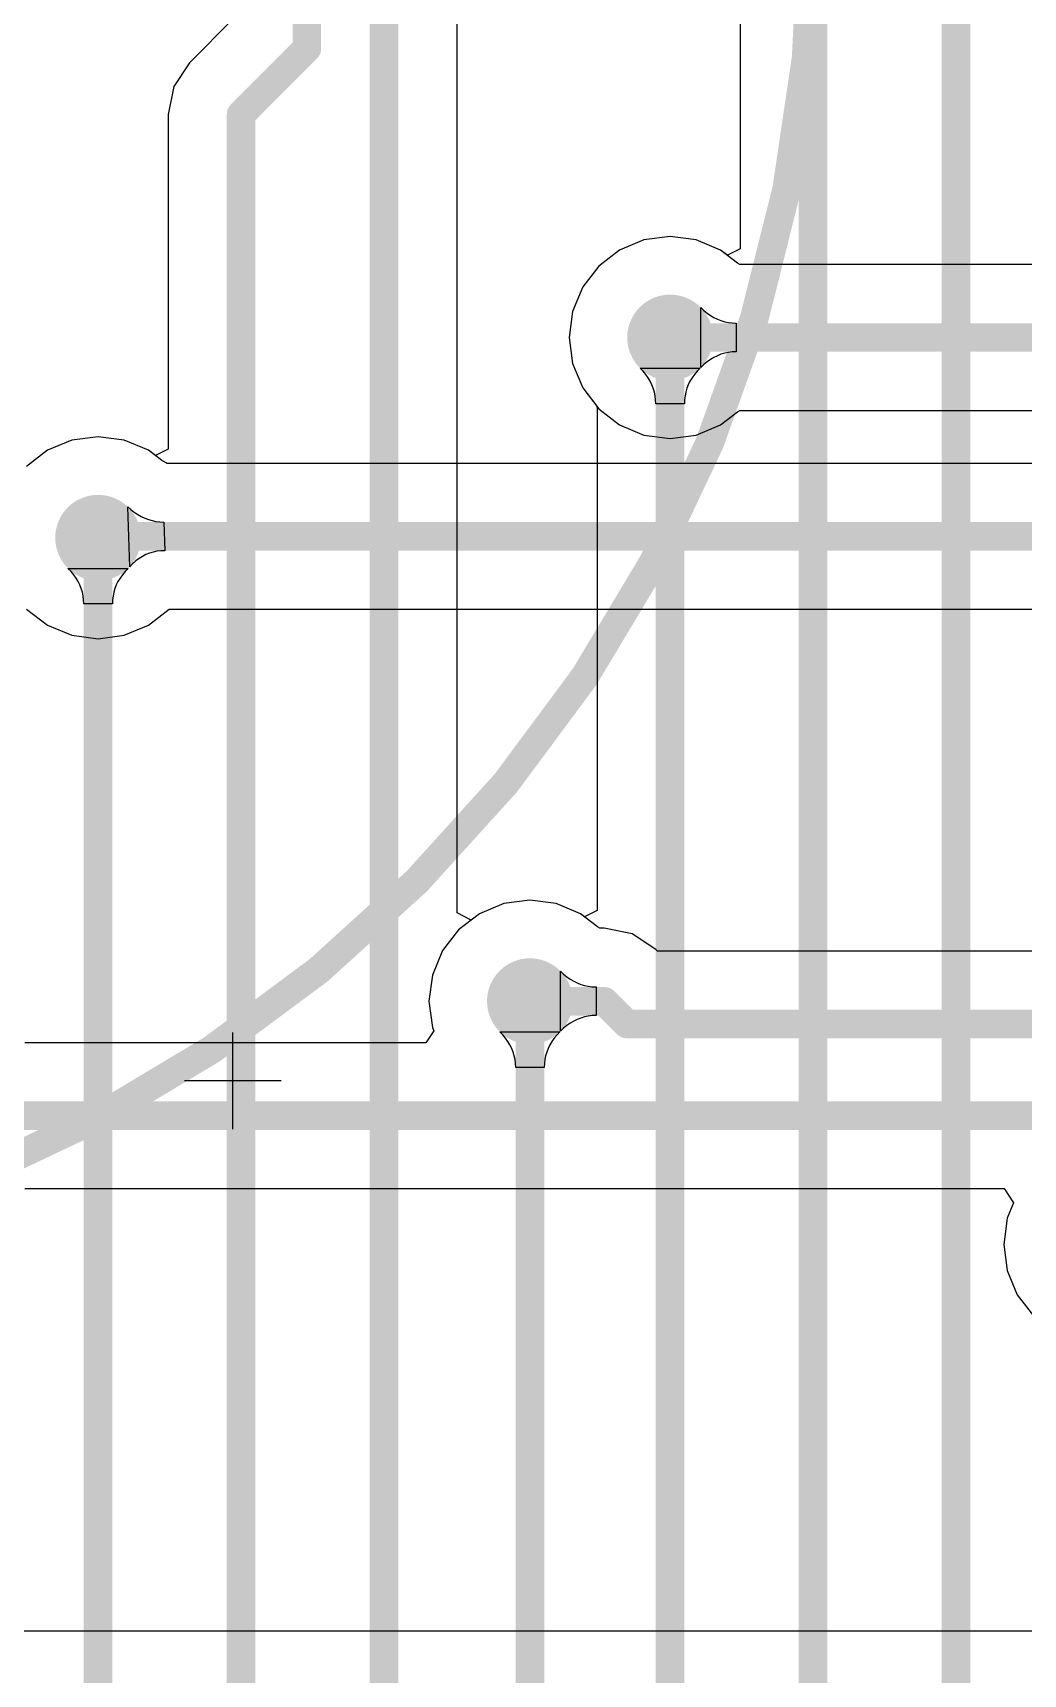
# Model space of a CAD drawing. Extents: x 8 to 204, y 9 to 177.
# Drawn here: x 47.38 to 56.17, y 28.85 to 43.42 of the extents above; entities that cross this region are included whole.
import ezdxf

# ---------------------------------------------------------------- set-up
doc = ezdxf.new("R2010")
doc.units = 0
doc.layers.get('0').update_dxf_attribs({"linetype": 'CONTINUOUS'})
for name, color, linetype in [('BOTTOMLAYER', 5, 'CONTINUOUS'), ('BOTTOMOVERLAY', 54, 'CONTINUOUS'), ('MECHANICAL13', 56, 'CONTINUOUS'), ('MECHANICAL15', 56, 'CONTINUOUS'), ('MULTILAYER', 9, 'CONTINUOUS'), ('TOPLAYER', 1, 'CONTINUOUS'), ('TOPOVERLAY', 2, 'CONTINUOUS'), ('TOPPASTE', 8, 'CONTINUOUS'), ('TOPSOLDER', 216, 'CONTINUOUS'), ('VIAHOLELAYER', 16, 'CONTINUOUS')]:
    doc.layers.add(name, color=color, linetype=linetype)

# ---------------------------------------------------------------- blocks, each defined once
blk = doc.blocks.new('S____________________SB19_')
at = {"layer": 'BOTTOMOVERLAY', "const_width": 0.254}
blk.add_lwpolyline([(12, -13.904, 1), (-12, -13.904, 1)], format="xyb", close=True, dxfattribs=at)
blk = doc.blocks.new('CASE_B_213')
at = {"layer": 'MECHANICAL13', "const_width": 0.1}
for points in [[(-1.85, 1.5), (1.85, 1.5)], [(-1.85, 1.5), (-1.85, -1.5)], [(1.85, 1.5), (1.85, -1.5)], [(-1.85, -1.5), (1.85, -1.5)]]:
    blk.add_lwpolyline(points, dxfattribs=at)
at = {"layer": 'MECHANICAL13', "const_width": 0.05}
for points in [[(-1.875, 1.5, 1), (-1.825, 1.5, 1)], [(-1.875, 1.5, 1), (-1.825, 1.5, 1)], [(1.825, 1.5, 1), (1.875, 1.5, 1)], [(1.825, 1.5, 1), (1.875, 1.5, 1)], [(-1.875, -1.5, 1), (-1.825, -1.5, 1)], [(-1.875, -1.5, 1), (-1.825, -1.5, 1)], [(1.825, -1.5, 1), (1.875, -1.5, 1)], [(1.825, -1.5, 1), (1.875, -1.5, 1)]]:
    blk.add_lwpolyline(points, format="xyb", close=True, dxfattribs=at)
at = {"layer": 'MECHANICAL13'}
blk.add_solid([(-1.85, -1.5), (-1.352, -1.5), (-1.85, 1.5), (-1.352, 1.5)], dxfattribs=at)
at = {"layer": 'MECHANICAL15', "const_width": 0.1}
for points in [[(-4.975, 2.5), (4.975, 2.5)], [(-4.975, 2.5), (-4.975, -2.5)], [(4.975, 2.5), (4.975, -2.5)], [(0, 0.5), (0, -0.5)], [(-0.5, 0), (0.5, 0)], [(-4.975, -2.5), (4.975, -2.5)]]:
    blk.add_lwpolyline(points, dxfattribs=at)
at = {"layer": 'MECHANICAL15', "const_width": 0.05}
for points in [[(-5, 2.5, 1), (-4.95, 2.5, 1)], [(-5, 2.5, 1), (-4.95, 2.5, 1)], [(4.95, 2.5, 1), (5, 2.5, 1)], [(4.95, 2.5, 1), (5, 2.5, 1)], [(-0.025, 0.5, 1), (0.025, 0.5, 1)], [(-0.525, 0, 1), (-0.475, 0, 1)], [(0.475, 0, 1), (0.525, 0, 1)], [(-0.025, -0.5, 1), (0.025, -0.5, 1)], [(-5, -2.5, 1), (-4.95, -2.5, 1)], [(-5, -2.5, 1), (-4.95, -2.5, 1)], [(4.95, -2.5, 1), (5, -2.5, 1)], [(4.95, -2.5, 1), (5, -2.5, 1)]]:
    blk.add_lwpolyline(points, format="xyb", close=True, dxfattribs=at)
at = {"layer": 'TOPLAYER', "const_width": 0.75}
for points in [[(-3.6, 0.75, 1), (-2.85, 0.75, 1)], [(-1.95, 0.75, 1), (-1.2, 0.75, 1)], [(1.2, 0.75, 1), (1.95, 0.75, 1)], [(2.85, 0.75, 1), (3.6, 0.75, 1)], [(-3.6, -0.75, 1), (-2.85, -0.75, 1)], [(-1.95, -0.75, 1), (-1.2, -0.75, 1)], [(1.2, -0.75, 1), (1.95, -0.75, 1)], [(2.85, -0.75, 1), (3.6, -0.75, 1)]]:
    blk.add_lwpolyline(points, format="xyb", close=True, dxfattribs=at)
at = {"layer": 'TOPLAYER'}
for points in [[(-1.575, -1.5), (-1.575, 1.5), (-3.225, -1.5), (-3.225, 1.5)], [(3.225, -1.5), (3.225, 1.5), (1.575, -1.5), (1.575, 1.5)], [(-0.825, -0.75), (-0.825, 0.75), (-3.975, -0.75), (-3.975, 0.75)], [(3.975, -0.75), (3.975, 0.75), (0.825, -0.75), (0.825, 0.75)]]:
    blk.add_solid(points, dxfattribs=at)
at = {"layer": 'TOPOVERLAY'}
for p, q in [((0.003, -6.706), (0.003, -5.849)), ((-0.425, -6.277), (0.432, -6.277))]:
    blk.add_line(p, q, dxfattribs=at)
at = {"layer": 'TOPOVERLAY', "const_width": 0.2}
for points in [[(-4.975, 2.5), (-4.975, -2.5)], [(-4.975, 2.5), (4.975, 2.5)], [(4.975, 2.5), (4.975, -2.5)], [(-4.975, -2.5), (4.975, -2.5)]]:
    blk.add_lwpolyline(points, dxfattribs=at)
at = {"layer": 'TOPOVERLAY', "const_width": 0.1}
for points in [[(-5.025, 2.5, 1), (-4.925, 2.5, 1)], [(-5.025, 2.5, 1), (-4.925, 2.5, 1)], [(4.925, 2.5, 1), (5.025, 2.5, 1)], [(4.925, 2.5, 1), (5.025, 2.5, 1)], [(-5.025, -2.5, 1), (-4.925, -2.5, 1)], [(-5.025, -2.5, 1), (-4.925, -2.5, 1)], [(4.925, -2.5, 1), (5.025, -2.5, 1)], [(4.925, -2.5, 1), (5.025, -2.5, 1)]]:
    blk.add_lwpolyline(points, format="xyb", close=True, dxfattribs=at)
at = {"layer": 'TOPOVERLAY'}
blk.add_solid([(-0.686, -2.5), (0, -2.5), (-0.686, 2.5), (0, 2.5)], dxfattribs=at)
at = {"layer": 'TOPPASTE', "const_width": 0.75}
for points in [[(-3.6, 0.75, 1), (-2.85, 0.75, 1)], [(-1.95, 0.75, 1), (-1.2, 0.75, 1)], [(1.2, 0.75, 1), (1.95, 0.75, 1)], [(2.85, 0.75, 1), (3.6, 0.75, 1)], [(-3.6, -0.75, 1), (-2.85, -0.75, 1)], [(-1.95, -0.75, 1), (-1.2, -0.75, 1)], [(1.2, -0.75, 1), (1.95, -0.75, 1)], [(2.85, -0.75, 1), (3.6, -0.75, 1)]]:
    blk.add_lwpolyline(points, format="xyb", close=True, dxfattribs=at)
at = {"layer": 'TOPPASTE'}
for points in [[(-1.575, -1.5), (-1.575, 1.5), (-3.225, -1.5), (-3.225, 1.5)], [(3.225, -1.5), (3.225, 1.5), (1.575, -1.5), (1.575, 1.5)], [(-0.825, -0.75), (-0.825, 0.75), (-3.975, -0.75), (-3.975, 0.75)], [(3.975, -0.75), (3.975, 0.75), (0.825, -0.75), (0.825, 0.75)]]:
    blk.add_solid(points, dxfattribs=at)
at = {"layer": 'TOPSOLDER', "const_width": 0.877}
for points in [[(-3.663, 0.75, 1), (-2.786, 0.75, 1)], [(-2.014, 0.75, 1), (-1.137, 0.75, 1)], [(1.137, 0.75, 1), (2.014, 0.75, 1)], [(2.786, 0.75, 1), (3.663, 0.75, 1)], [(-3.663, -0.75, 1), (-2.786, -0.75, 1)], [(-2.014, -0.75, 1), (-1.137, -0.75, 1)], [(1.137, -0.75, 1), (2.014, -0.75, 1)], [(2.786, -0.75, 1), (3.663, -0.75, 1)]]:
    blk.add_lwpolyline(points, format="xyb", close=True, dxfattribs=at)
at = {"layer": 'TOPSOLDER'}
for points in [[(-1.575, -1.627), (-1.575, 1.627), (-3.225, -1.627), (-3.225, 1.627)], [(3.225, -1.627), (3.225, 1.627), (1.575, -1.627), (1.575, 1.627)], [(-0.698, -0.75), (-0.698, 0.75), (-4.102, -0.75), (-4.102, 0.75)], [(4.102, -0.75), (4.102, 0.75), (0.698, -0.75), (0.698, 0.75)]]:
    blk.add_solid(points, dxfattribs=at)

msp = doc.modelspace()

# ---------------------------------------------------------------- linework, layer by layer
at = {"layer": 'BOTTOMLAYER'}
for p, q in [((52.803, 41.582), (52.587, 41.493)), ((53.035, 41.613), (52.803, 41.582)), ((53.267, 41.582), (53.035, 41.613)), ((53.484, 41.493), (53.267, 41.582)), ((52.587, 41.493), (52.401, 41.35)), ((53.635, 41.377), (53.484, 41.493)), ((52.401, 41.35), (52.259, 41.165)), ((53.655, 41.364), (53.635, 41.377)), ((57.148, 41.364), (53.655, 41.364)), ((52.259, 41.165), (52.169, 40.948)), ((53.307, 40.45), (53.307, 40.983)), ((53.307, 40.983), (53.335, 40.956)), ((53.335, 40.956), (53.364, 40.933)), ((52.169, 40.948), (52.139, 40.716)), ((53.364, 40.933), (53.393, 40.912)), ((53.393, 40.912), (53.424, 40.893)), ((53.424, 40.893), (53.455, 40.878)), ((53.455, 40.878), (53.487, 40.866)), ((53.487, 40.866), (53.52, 40.856)), ((53.52, 40.856), (53.553, 40.849)), ((53.553, 40.849), (53.588, 40.845)), ((53.588, 40.845), (53.623, 40.843)), ((53.623, 40.843), (53.623, 40.589)), ((52.139, 40.716), (52.169, 40.484)), ((53.393, 40.521), (53.364, 40.5)), ((53.424, 40.539), (53.393, 40.521)), ((53.455, 40.554), (53.424, 40.539)), ((53.487, 40.567), (53.455, 40.554)), ((53.52, 40.577), (53.487, 40.567)), ((53.553, 40.584), (53.52, 40.577)), ((53.588, 40.588), (53.553, 40.584)), ((53.623, 40.589), (53.588, 40.588)), ((52.169, 40.484), (52.259, 40.268)), ((53.335, 40.476), (53.307, 40.45)), ((53.364, 40.5), (53.335, 40.476)), ((52.259, 40.268), (52.401, 40.082)), ((52.401, 40.082), (52.587, 39.94)), ((52.587, 39.94), (52.803, 39.85)), ((53.267, 39.85), (53.484, 39.94)), ((53.484, 39.94), (53.635, 40.056)), ((53.635, 40.056), (53.655, 40.069)), ((53.655, 40.069), (83.319, 40.069)), ((47.723, 39.804), (47.507, 39.715)), ((47.955, 39.835), (47.723, 39.804)), ((48.187, 39.804), (47.955, 39.835)), ((48.404, 39.715), (48.187, 39.804)), ((52.803, 39.85), (53.035, 39.82)), ((53.035, 39.82), (53.267, 39.85)), ((47.507, 39.715), (47.321, 39.572)), ((48.52, 39.625), (48.404, 39.715)), ((48.565, 39.599), (48.52, 39.625)), ((48.566, 39.598), (48.565, 39.599)), ((80.374, 39.598), (48.566, 39.598)), ((48.236, 38.68), (48.219, 39.213)), ((48.219, 39.213), (48.247, 39.188)), ((48.247, 39.188), (48.277, 39.164)), ((48.277, 39.164), (48.307, 39.144)), ((48.307, 39.144), (48.338, 39.126)), ((48.338, 39.126), (48.37, 39.111)), ((48.37, 39.111), (48.402, 39.099)), ((48.402, 39.099), (48.435, 39.09)), ((48.435, 39.09), (48.469, 39.083)), ((48.469, 39.083), (48.503, 39.079)), ((48.503, 39.079), (48.538, 39.077)), ((48.538, 39.077), (48.547, 38.823)), ((48.349, 38.772), (48.319, 38.753)), ((48.379, 38.788), (48.349, 38.772)), ((48.411, 38.801), (48.379, 38.788)), ((48.444, 38.811), (48.411, 38.801)), ((48.477, 38.818), (48.444, 38.811)), ((48.512, 38.822), (48.477, 38.818)), ((48.547, 38.823), (48.512, 38.822)), ((48.262, 38.708), (48.236, 38.68)), ((48.29, 38.732), (48.262, 38.708)), ((48.319, 38.753), (48.29, 38.732)), ((47.321, 38.304), (47.507, 38.162)), ((48.404, 38.162), (48.588, 38.303)), ((48.588, 38.303), (80.374, 38.303)), ((47.507, 38.162), (47.723, 38.072)), ((47.723, 38.072), (47.955, 38.042)), ((47.955, 38.042), (48.187, 38.072)), ((48.187, 38.072), (48.404, 38.162)), ((51.791, 35.72), (51.559, 35.69)), ((52.023, 35.69), (51.791, 35.72)), ((51.342, 35.6), (51.157, 35.457)), ((51.559, 35.69), (51.342, 35.6)), ((52.239, 35.6), (52.023, 35.69)), ((52.39, 35.484), (52.239, 35.6)), ((51.157, 35.457), (51.014, 35.272)), ((52.411, 35.471), (52.39, 35.484)), ((52.451, 35.471), (52.411, 35.471)), ((52.699, 35.422), (52.451, 35.471)), ((52.909, 35.281), (52.699, 35.422)), ((51.014, 35.272), (50.924, 35.055)), ((52.922, 35.268), (52.909, 35.281)), ((87.782, 35.268), (52.922, 35.268)), ((50.924, 35.055), (50.894, 34.823)), ((52.063, 34.557), (52.063, 35.09)), ((52.063, 35.09), (52.09, 35.064)), ((52.09, 35.064), (52.119, 35.04)), ((52.119, 35.04), (52.149, 35.019)), ((52.149, 35.019), (52.179, 35.001)), ((52.179, 35.001), (52.21, 34.985)), ((52.21, 34.985), (52.242, 34.973)), ((52.242, 34.973), (52.275, 34.963)), ((52.275, 34.963), (52.309, 34.956)), ((52.309, 34.956), (52.343, 34.952)), ((52.343, 34.952), (52.378, 34.95)), ((52.378, 34.95), (52.378, 34.696)), ((50.894, 34.823), (50.924, 34.591)), ((52.309, 34.691), (52.275, 34.684)), ((52.343, 34.695), (52.309, 34.691)), ((52.378, 34.696), (52.343, 34.695)), ((50.937, 34.56), (50.867, 34.455)), ((50.924, 34.591), (50.937, 34.56)), ((52.09, 34.583), (52.063, 34.557)), ((52.119, 34.607), (52.09, 34.583)), ((52.149, 34.628), (52.119, 34.607)), ((52.179, 34.646), (52.149, 34.628)), ((52.21, 34.661), (52.179, 34.646)), ((52.242, 34.674), (52.21, 34.661)), ((52.275, 34.684), (52.242, 34.674)), ((50.867, 34.455), (47.305, 34.455)), ((47.305, 33.16), (56.002, 33.16)), ((56.002, 33.16), (56.086, 33.033)), ((56.086, 33.033), (56.03, 32.896)), ((56.03, 32.896), (55.999, 32.664)), ((55.999, 32.664), (56.03, 32.432)), ((56.03, 32.432), (56.119, 32.216)), ((56.119, 32.216), (56.262, 32.03)), ((62.268, 29.229), (41.97, 29.229))]:
    msp.add_line(p, q, dxfattribs=at)
for points, const_width in [([(52.845, 40.716, 1), (53.226, 40.716, 1)], 0.381), ([(52.972, 40.716, 1), (53.099, 40.716, 1)], 0.127), ([(47.765, 38.938, 1), (48.146, 38.938, 1)], 0.381), ([(47.892, 38.938, 1), (48.019, 38.938, 1)], 0.127), ([(47.904, 38.95, 1), (48.031, 38.95, 1)], 0.127), ([(47.904, 38.95, 1), (48.031, 38.95, 1)], 0.127), ([(51.6, 34.823, 1), (51.981, 34.823, 1)], 0.381), ([(51.727, 34.823, 1), (51.854, 34.823, 1)], 0.127), ([(52.388, 34.823, 1), (52.514, 34.823, 1)], 0.127), ([(52.388, 34.823, 1), (52.514, 34.823, 1)], 0.127), ([(52.591, 34.62, 1), (52.718, 34.62, 1)], 0.127), ([(52.591, 34.62, 1), (52.718, 34.62, 1)], 0.127)]:
    msp.add_lwpolyline(points, format="xyb", close=True, dxfattribs=dict(at, const_width=const_width))
at = {"layer": 'BOTTOMLAYER', "const_width": 0.254}
for points in [[(53.035, 40.716), (91.516, 40.716)], [(47.955, 38.938), (47.967, 38.95)], [(47.967, 38.95), (81.382, 38.95)], [(51.791, 34.823), (52.451, 34.823)], [(52.451, 34.823), (52.654, 34.62)], [(52.654, 34.62), (87.782, 34.62)], [(46.685, 33.807), (80.505, 33.807)]]:
    msp.add_lwpolyline(points, dxfattribs=at)
at = {"layer": 'MULTILAYER', "const_width": 0.381}
for points in [[(52.845, 40.716, 1), (53.226, 40.716, 1)], [(47.765, 38.938, 1), (48.146, 38.938, 1)], [(51.6, 34.823, 1), (51.981, 34.823, 1)]]:
    msp.add_lwpolyline(points, format="xyb", close=True, dxfattribs=at)
at = {"layer": 'TOPLAYER'}
for p, q in [((51.143, 35.607), (51.143, 54.142)), ((53.658, 52.163), (53.658, 41.503)), ((49.162, 43.55), (48.767, 43.155)), ((48.767, 43.155), (48.627, 42.945)), ((48.627, 42.945), (48.578, 42.697)), ((48.578, 42.697), (48.578, 39.725)), ((52.803, 41.582), (52.587, 41.493)), ((53.035, 41.613), (52.803, 41.582)), ((53.267, 41.582), (53.035, 41.613)), ((53.484, 41.493), (53.267, 41.582)), ((52.587, 41.493), (52.401, 41.35)), ((53.544, 41.446), (53.484, 41.493)), ((53.658, 41.503), (53.544, 41.446)), ((52.401, 41.35), (52.259, 41.165)), ((52.259, 41.165), (52.169, 40.948)), ((52.169, 40.948), (52.139, 40.716)), ((52.139, 40.716), (52.169, 40.484)), ((52.169, 40.484), (52.259, 40.268)), ((52.795, 40.416), (52.769, 40.444)), ((52.769, 40.444), (53.302, 40.444)), ((52.819, 40.388), (52.795, 40.416)), ((52.84, 40.358), (52.819, 40.388)), ((53.252, 40.388), (53.231, 40.358)), ((53.275, 40.416), (53.252, 40.388)), ((53.302, 40.444), (53.275, 40.416)), ((52.259, 40.268), (52.375, 40.117)), ((52.858, 40.328), (52.84, 40.358)), ((52.873, 40.297), (52.858, 40.328)), ((52.886, 40.265), (52.873, 40.297)), ((52.896, 40.232), (52.886, 40.265)), ((52.903, 40.198), (52.896, 40.232)), ((53.175, 40.232), (53.168, 40.198)), ((53.185, 40.265), (53.175, 40.232)), ((53.197, 40.297), (53.185, 40.265)), ((53.212, 40.328), (53.197, 40.297)), ((53.231, 40.358), (53.212, 40.328)), ((52.375, 40.117), (52.388, 40.096)), ((52.388, 40.096), (52.388, 35.629)), ((52.907, 40.164), (52.903, 40.198)), ((52.908, 40.128), (52.907, 40.164)), ((53.162, 40.128), (52.908, 40.128)), ((53.164, 40.164), (53.162, 40.128)), ((53.168, 40.198), (53.164, 40.164)), ((47.723, 39.804), (47.507, 39.715)), ((47.955, 39.835), (47.723, 39.804)), ((48.187, 39.804), (47.955, 39.835)), ((48.404, 39.715), (48.187, 39.804)), ((47.507, 39.715), (47.321, 39.572)), ((48.464, 39.668), (48.404, 39.715)), ((48.578, 39.725), (48.464, 39.668)), ((47.715, 38.638), (47.688, 38.666)), ((47.688, 38.666), (48.222, 38.666)), ((47.739, 38.61), (47.715, 38.638)), ((48.195, 38.638), (48.172, 38.61)), ((48.222, 38.666), (48.195, 38.638)), ((47.76, 38.58), (47.739, 38.61)), ((47.778, 38.55), (47.76, 38.58)), ((47.793, 38.519), (47.778, 38.55)), ((47.806, 38.487), (47.793, 38.519)), ((47.816, 38.454), (47.806, 38.487)), ((48.105, 38.487), (48.095, 38.454)), ((48.117, 38.519), (48.105, 38.487)), ((48.132, 38.55), (48.117, 38.519)), ((48.151, 38.58), (48.132, 38.55)), ((48.172, 38.61), (48.151, 38.58)), ((47.823, 38.42), (47.816, 38.454)), ((47.827, 38.386), (47.823, 38.42)), ((47.828, 38.35), (47.827, 38.386)), ((48.082, 38.35), (47.828, 38.35)), ((48.084, 38.386), (48.082, 38.35)), ((48.088, 38.42), (48.084, 38.386)), ((48.095, 38.454), (48.088, 38.42)), ((51.791, 35.72), (51.559, 35.69)), ((52.023, 35.69), (51.791, 35.72)), ((51.27, 35.544), (51.143, 35.607)), ((51.342, 35.6), (51.27, 35.544)), ((51.559, 35.69), (51.342, 35.6)), ((52.239, 35.6), (52.023, 35.69)), ((52.274, 35.573), (52.239, 35.6)), ((52.388, 35.629), (52.274, 35.573)), ((51.55, 34.524), (51.524, 34.551)), ((51.524, 34.551), (52.057, 34.551)), ((52.057, 34.551), (52.031, 34.524)), ((51.574, 34.495), (51.55, 34.524)), ((51.595, 34.465), (51.574, 34.495)), ((51.613, 34.435), (51.595, 34.465)), ((51.629, 34.404), (51.613, 34.435)), ((51.641, 34.372), (51.629, 34.404)), ((51.953, 34.404), (51.94, 34.372)), ((51.968, 34.435), (51.953, 34.404)), ((51.986, 34.465), (51.968, 34.435)), ((52.007, 34.495), (51.986, 34.465)), ((52.031, 34.524), (52.007, 34.495)), ((51.651, 34.339), (51.641, 34.372)), ((51.658, 34.305), (51.651, 34.339)), ((51.662, 34.271), (51.658, 34.305)), ((51.664, 34.236), (51.662, 34.271)), ((51.919, 34.271), (51.918, 34.236)), ((51.923, 34.305), (51.919, 34.271)), ((51.93, 34.339), (51.923, 34.305)), ((51.94, 34.372), (51.93, 34.339)), ((51.918, 34.236), (51.664, 34.236))]:
    msp.add_line(p, q, dxfattribs=at)
at = {"layer": 'TOPLAYER', "const_width": 0.254}
for points in [[(55.575, 26.264), (55.575, 55.753)], [(50.495, 26.264), (50.495, 54.762)], [(54.305, 24.994), (54.305, 52.781)], [(49.809, 43.282), (49.809, 45.314)], [(49.225, 42.697), (49.809, 43.282)], [(49.225, 24.994), (49.225, 42.697)], [(53.035, 26.264), (53.035, 40.716)], [(47.955, 26.264), (47.955, 38.938)], [(51.791, 25.019), (51.791, 34.823)]]:
    msp.add_lwpolyline(points, dxfattribs=at)
at = {"layer": 'TOPLAYER'}
for points, const_width in [([(49.746, 43.282, 1), (49.873, 43.282, 1)], 0.127), ([(49.746, 43.282, 1), (49.873, 43.282, 1)], 0.127), ([(49.162, 42.697, 1), (49.289, 42.697, 1)], 0.127), ([(49.162, 42.697, 1), (49.289, 42.697, 1)], 0.127), ([(52.845, 40.716, 1), (53.226, 40.716, 1)], 0.381), ([(52.972, 40.716, 1), (53.099, 40.716, 1)], 0.127), ([(47.765, 38.938, 1), (48.146, 38.938, 1)], 0.381), ([(47.892, 38.938, 1), (48.019, 38.938, 1)], 0.127), ([(51.6, 34.823, 1), (51.981, 34.823, 1)], 0.381), ([(51.727, 34.823, 1), (51.854, 34.823, 1)], 0.127)]:
    msp.add_lwpolyline(points, format="xyb", close=True, dxfattribs=dict(at, const_width=const_width))
at = {"layer": 'VIAHOLELAYER', "const_width": 0.191}
for points in [[(52.94, 40.716, 1), (53.13, 40.716, 1)], [(47.86, 38.938, 1), (48.05, 38.938, 1)], [(51.695, 34.823, 1), (51.886, 34.823, 1)]]:
    msp.add_lwpolyline(points, format="xyb", close=True, dxfattribs=at)

# ---------------------------------------------------------------- block references
at = {"rotation": 90}
for name, p in [('S____________________SB19_', (28.397, 44.374)), ('CASE_B_213', (42.875, 34.112))]:
    msp.add_blockref(name, p, dxfattribs=at)

doc.saveas('drawing.dxf')
